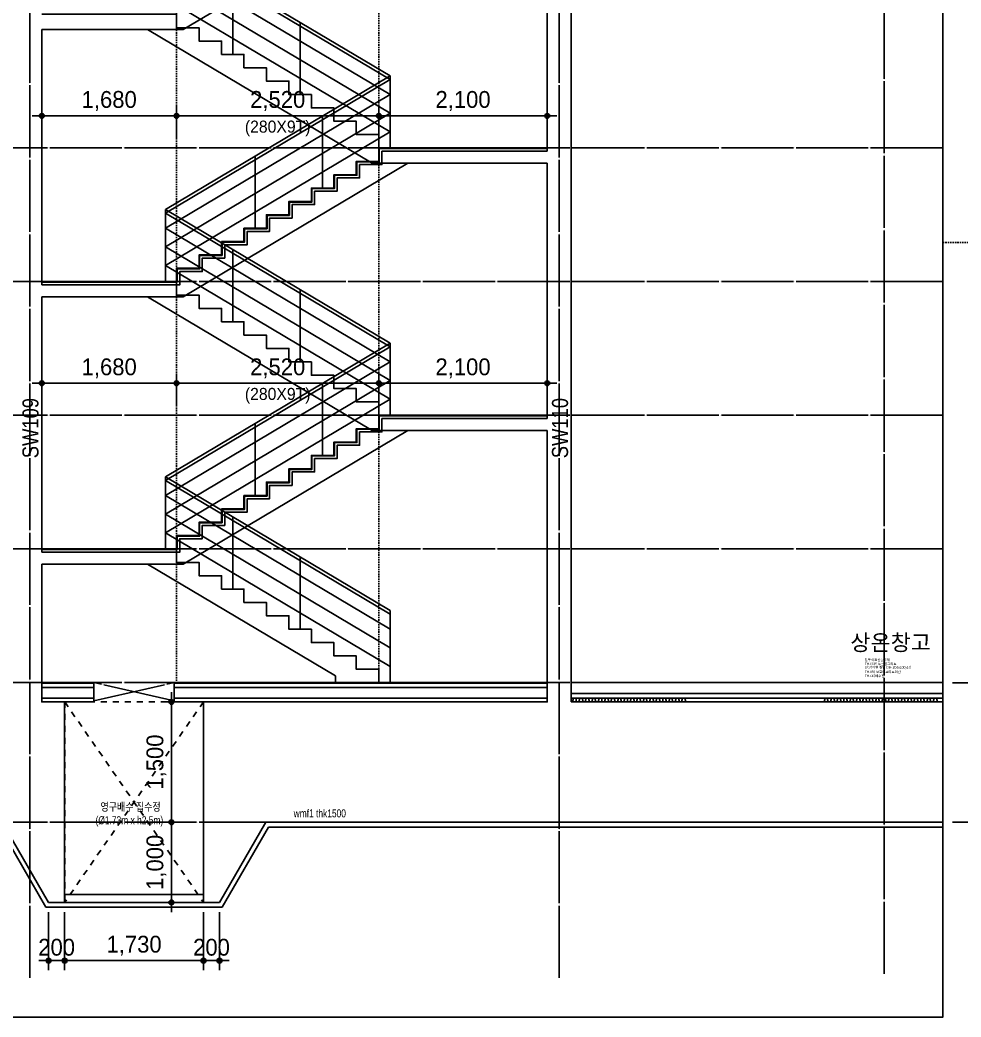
# Model space of a CAD drawing. Header units: millimetres. Extents: x 11948722 to 13111668, y -10771712 to -10232988.
# Drawn here: x 12423144 to 12434873, y -10505873 to -10493440 of the extents above; entities that cross this region are included whole.
import ezdxf
from ezdxf.enums import TextEntityAlignment as Align

# ---------------------------------------------------------------- set-up
doc = ezdxf.new("R2010")
doc.units = ezdxf.units.MM
doc.header["$LTSCALE"] = 150
doc.header["$MEASUREMENT"] = 0
for name, pattern in [('CEN', [6.2, 6, -0.1, 0, -0.1]), ('HIDDEN', [2, 1, -1]), ('Xref-계단단면도$0$H', [1, 0.6, -0.4])]:
    doc.linetypes.add(name, pattern=pattern)
doc.layers.get('0').update_dxf_attribs({"linetype": 'CONTINUOUS'})
doc.layers.get('Defpoints').update_dxf_attribs({"color": 117, "linetype": 'CONTINUOUS'})
for name, color, linetype in [('253', 253, 'CONTINUOUS'), ('A-HAT-251', 251, 'CONTINUOUS'), ('A-중심선', 10, 'CEN'), ('CON-C', 2, 'CONTINUOUS'), ('ELE-06', 6, 'CONTINUOUS'), ('ELE-8', 8, 'CONTINUOUS'), ('ele11', 251, 'CONTINUOUS'), ('Xref-계단단면도$0$3 dim0', 7, 'CONTINUOUS'), ('Xref-계단단면도$0$A-CEIL', 6, 'CONTINUOUS'), ('Xref-계단단면도$0$A-DIM', 7, 'CONTINUOUS'), ('바닥마감', 3, 'CONTINUOUS')]:
    doc.layers.add(name, color=color, linetype=linetype)
doc.styles.add('A.NARROW', font='ARIALN.TTF')
doc.styles.add('Xref-계단단면도$0$나눔고딕 Se', font='')
doc.styles.add('돋움', font='')
doc.styles.add('맑은고딕', font='malgun.ttf')
doc.styles.add('주석', font='')
doc.styles.get('Xref-계단단면도$0$나눔고딕 Se').set_extended_font_data('Dotum')
doc.styles.get('돋움').set_extended_font_data('Dotum')
doc.styles.get('주석').set_extended_font_data('Dotum')
doc.dimstyles.new('Xref-계단단면도$0$A1-100', dxfattribs={"dimtxt": 3, "dimasz": 1, "dimexe": 2, "dimexo": 2, "dimgap": 1, "dimtad": 1, "dimdec": 0, "dimzin": 12, "dimdsep": 46, "dimlunit": 6, "dimtxsty": 'Xref-계단단면도$0$나눔고딕 Se', "dimblk1": 'Xref-계단단면도$0$DIMDOT', "dimblk2": 'Xref-계단단면도$0$DIMDOT', "dimsah": 1, "dimcen": -1, "dimdle": 2, "dimclrd": 256, "dimclre": 256, "dimclrt": 3, "dimadec": 0, "dimazin": 0, "dimtfac": 1, "dimtdec": 0, "dimtix": 1, "dimtmove": 2, "dimatfit": 3, "dimldrblk": 'Xref-계단단면도$0$DIMDOT', "dimfxl": 1, "dimtvp": 1, "dimtolj": 1, "dimtzin": 12, "dimlwd": -1, "dimlwe": -1, "dimarcsym": 0})

# ---------------------------------------------------------------- blocks, each defined once
blk = doc.blocks.new('Xref-계단단면도$0$DIMDOT')
at = {"color": 0}
blk.add_line((-2, 0), (2, 0), dxfattribs=at)
for radius in [0.5, 0.25]:
    blk.add_circle((0, 0), radius, dxfattribs=at)
blk = doc.blocks.new('*D625')
at = {"layer": 'Defpoints', "color": 0, "ltscale": 1200}
for p in [(12434646, -10491704), (12438246, -10491704), (12434646, -10501704)]:
    blk.add_point(p, dxfattribs=at)
at = {"layer": 'Xref-계단단면도$0$3 dim0'}
for p, q in [((12434766, -10491704), (12438366, -10491704)), ((12438246, -10501644), (12438246, -10491764)), ((12434766, -10501704), (12438366, -10501704))]:
    blk.add_line(p, q, dxfattribs=at)
at = {"layer": 'Xref-계단단면도$0$3 dim0', "ltscale": 1200, "xscale": 60, "yscale": 60, "zscale": 60}
for p, rotation in [((12438246, -10491704), 90), ((12438246, -10501704), 270)]:
    blk.add_blockref('Xref-계단단면도$0$DIMDOT', p, dxfattribs=dict(at, rotation=rotation))
at = {"layer": 'Xref-계단단면도$0$3 dim0', "color": 3, "ltscale": 1200, "insert": (12438061, -10496704), "char_height": 210, "attachment_point": 5, "rotation": 90, "style": 'Xref-계단단면도$0$나눔고딕 Se'}
blk.add_mtext('\\A1;10,000', dxfattribs=at)
blk = doc.blocks.new('*D897')
at = {"layer": 'Defpoints', "color": 0, "ltscale": 1200}
for p in [(12425096, -10494637), (12423416, -10495037), (12425096, -10495037)]:
    blk.add_point(p, dxfattribs=at)
at = {"layer": 'Xref-계단단면도$0$3 dim0'}
for p, q in [((12423416, -10494917), (12423416, -10494517)), ((12425096, -10494917), (12425096, -10494517)), ((12423476, -10494637), (12425036, -10494637))]:
    blk.add_line(p, q, dxfattribs=at)
at = {"layer": 'Xref-계단단면도$0$3 dim0', "ltscale": 1200, "xscale": 60, "yscale": 60, "zscale": 60, "rotation": 180}
blk.add_blockref('Xref-계단단면도$0$DIMDOT', (12423416, -10494637), dxfattribs=at)
at = {"layer": 'Xref-계단단면도$0$3 dim0', "ltscale": 1200, "xscale": 60, "yscale": 60, "zscale": 60}
blk.add_blockref('Xref-계단단면도$0$DIMDOT', (12425096, -10494637), dxfattribs=at)
at = {"layer": 'Xref-계단단면도$0$3 dim0', "color": 3, "ltscale": 1200, "insert": (12424256, -10494451), "char_height": 210, "attachment_point": 5, "style": 'Xref-계단단면도$0$나눔고딕 Se'}
blk.add_mtext('\\A1;1,680', dxfattribs=at)
blk = doc.blocks.new('*D898')
at = {"layer": 'Defpoints', "color": 0, "ltscale": 1200}
for p in [(12427616, -10494637), (12425096, -10495037), (12427616, -10495037)]:
    blk.add_point(p, dxfattribs=at)
at = {"layer": 'Xref-계단단면도$0$3 dim0'}
for p, q in [((12425096, -10494917), (12425096, -10494517)), ((12427616, -10494917), (12427616, -10494517)), ((12425156, -10494637), (12427556, -10494637))]:
    blk.add_line(p, q, dxfattribs=at)
at = {"layer": 'Xref-계단단면도$0$3 dim0', "ltscale": 1200, "xscale": 60, "yscale": 60, "zscale": 60, "rotation": 180}
blk.add_blockref('Xref-계단단면도$0$DIMDOT', (12425096, -10494637), dxfattribs=at)
at = {"layer": 'Xref-계단단면도$0$3 dim0', "ltscale": 1200, "xscale": 60, "yscale": 60, "zscale": 60}
blk.add_blockref('Xref-계단단면도$0$DIMDOT', (12427616, -10494637), dxfattribs=at)
at = {"layer": 'Xref-계단단면도$0$3 dim0', "color": 3, "ltscale": 1200, "char_height": 210, "attachment_point": 5, "style": 'Xref-계단단면도$0$나눔고딕 Se'}
for s, insert in [('\\A1;2,520', (12426356, -10494451)), ('\\H0.714286x;(280X9T)', (12426356, -10494793))]:
    blk.add_mtext(s, dxfattribs=dict(at, insert=insert))
blk = doc.blocks.new('*D899')
at = {"layer": 'Defpoints', "color": 0, "ltscale": 1200}
for p in [(12429716, -10494637), (12427616, -10495037), (12429716, -10495037)]:
    blk.add_point(p, dxfattribs=at)
at = {"layer": 'Xref-계단단면도$0$3 dim0'}
for p, q in [((12427616, -10494917), (12427616, -10494517)), ((12429716, -10494917), (12429716, -10494517)), ((12427676, -10494637), (12429656, -10494637))]:
    blk.add_line(p, q, dxfattribs=at)
at = {"layer": 'Xref-계단단면도$0$3 dim0', "ltscale": 1200, "xscale": 60, "yscale": 60, "zscale": 60, "rotation": 180}
blk.add_blockref('Xref-계단단면도$0$DIMDOT', (12427616, -10494637), dxfattribs=at)
at = {"layer": 'Xref-계단단면도$0$3 dim0', "ltscale": 1200, "xscale": 60, "yscale": 60, "zscale": 60}
blk.add_blockref('Xref-계단단면도$0$DIMDOT', (12429716, -10494637), dxfattribs=at)
at = {"layer": 'Xref-계단단면도$0$3 dim0', "color": 3, "ltscale": 1200, "insert": (12428666, -10494451), "char_height": 210, "attachment_point": 5, "style": 'Xref-계단단면도$0$나눔고딕 Se'}
blk.add_mtext('\\A1;2,100', dxfattribs=at)
blk = doc.blocks.new('*D900')
at = {"layer": 'Defpoints', "color": 0, "ltscale": 1200}
for p in [(12425096, -10497970), (12423416, -10498370), (12425096, -10498370)]:
    blk.add_point(p, dxfattribs=at)
at = {"layer": 'Xref-계단단면도$0$3 dim0'}
for p, q in [((12423416, -10498250), (12423416, -10497850)), ((12425096, -10498250), (12425096, -10497850)), ((12423476, -10497970), (12425036, -10497970))]:
    blk.add_line(p, q, dxfattribs=at)
at = {"layer": 'Xref-계단단면도$0$3 dim0', "ltscale": 1200, "xscale": 60, "yscale": 60, "zscale": 60, "rotation": 180}
blk.add_blockref('Xref-계단단면도$0$DIMDOT', (12423416, -10497970), dxfattribs=at)
at = {"layer": 'Xref-계단단면도$0$3 dim0', "ltscale": 1200, "xscale": 60, "yscale": 60, "zscale": 60}
blk.add_blockref('Xref-계단단면도$0$DIMDOT', (12425096, -10497970), dxfattribs=at)
at = {"layer": 'Xref-계단단면도$0$3 dim0', "color": 3, "ltscale": 1200, "insert": (12424256, -10497785), "char_height": 210, "attachment_point": 5, "style": 'Xref-계단단면도$0$나눔고딕 Se'}
blk.add_mtext('\\A1;1,680', dxfattribs=at)
blk = doc.blocks.new('*D901')
at = {"layer": 'Defpoints', "color": 0, "ltscale": 1200}
for p in [(12427616, -10497970), (12425096, -10498370), (12427616, -10498370)]:
    blk.add_point(p, dxfattribs=at)
at = {"layer": 'Xref-계단단면도$0$3 dim0'}
for p, q in [((12425096, -10498250), (12425096, -10497850)), ((12427616, -10498250), (12427616, -10497850)), ((12425156, -10497970), (12427556, -10497970))]:
    blk.add_line(p, q, dxfattribs=at)
at = {"layer": 'Xref-계단단면도$0$3 dim0', "ltscale": 1200, "xscale": 60, "yscale": 60, "zscale": 60, "rotation": 180}
blk.add_blockref('Xref-계단단면도$0$DIMDOT', (12425096, -10497970), dxfattribs=at)
at = {"layer": 'Xref-계단단면도$0$3 dim0', "ltscale": 1200, "xscale": 60, "yscale": 60, "zscale": 60}
blk.add_blockref('Xref-계단단면도$0$DIMDOT', (12427616, -10497970), dxfattribs=at)
at = {"layer": 'Xref-계단단면도$0$3 dim0', "color": 3, "ltscale": 1200, "char_height": 210, "attachment_point": 5, "style": 'Xref-계단단면도$0$나눔고딕 Se'}
for s, insert in [('\\A1;2,520', (12426356, -10497785)), ('\\H0.714286x;(280X9T)', (12426356, -10498126))]:
    blk.add_mtext(s, dxfattribs=dict(at, insert=insert))
blk = doc.blocks.new('*D902')
at = {"layer": 'Defpoints', "color": 0, "ltscale": 1200}
for p in [(12429716, -10497970), (12427616, -10498370), (12429716, -10498370)]:
    blk.add_point(p, dxfattribs=at)
at = {"layer": 'Xref-계단단면도$0$3 dim0'}
for p, q in [((12427616, -10498250), (12427616, -10497850)), ((12429716, -10498250), (12429716, -10497850)), ((12427676, -10497970), (12429656, -10497970))]:
    blk.add_line(p, q, dxfattribs=at)
at = {"layer": 'Xref-계단단면도$0$3 dim0', "ltscale": 1200, "xscale": 60, "yscale": 60, "zscale": 60, "rotation": 180}
blk.add_blockref('Xref-계단단면도$0$DIMDOT', (12427616, -10497970), dxfattribs=at)
at = {"layer": 'Xref-계단단면도$0$3 dim0', "ltscale": 1200, "xscale": 60, "yscale": 60, "zscale": 60}
blk.add_blockref('Xref-계단단면도$0$DIMDOT', (12429716, -10497970), dxfattribs=at)
at = {"layer": 'Xref-계단단면도$0$3 dim0', "color": 3, "ltscale": 1200, "insert": (12428666, -10497785), "char_height": 210, "attachment_point": 5, "style": 'Xref-계단단면도$0$나눔고딕 Se'}
blk.add_mtext('\\A1;2,100', dxfattribs=at)
blk = doc.blocks.new('1.5')
at = {"layer": 'A-HAT-251', "linetype": 'HIDDEN', "ltscale": 0.5}
for p, q in [((12412532, -10439268), (12412532, -10441768)), ((12412532, -10439268), (12414262, -10441768)), ((12414262, -10439268), (12412532, -10441768)), ((12412532, -10439268), (12414262, -10439268)), ((12414262, -10439268), (12414262, -10441768)), ((12412532, -10441768), (12414262, -10441768))]:
    blk.add_line(p, q, dxfattribs=at)
at = {"layer": 'Defpoints', "style": '주석', "width": 0.8}
for s, p in [('영구배수 집수정', (12412978, -10440577)), ('(Ø1.73m x h2.5m)', (12412917, -10440744))]:
    blk.add_text(s, height=100, dxfattribs=at).set_placement(p, align=Align.MIDDLE_LEFT)
blk = doc.blocks.new('*D1285')
at = {"layer": 'Defpoints', "color": 0, "ltscale": 1200}
for p in [(12425431, -10501944), (12425031, -10503444), (12425431, -10503444)]:
    blk.add_point(p, dxfattribs=at)
at = {"layer": 'Xref-계단단면도$0$3 dim0'}
for p, q in [((12425311, -10501944), (12424911, -10501944)), ((12425031, -10502004), (12425031, -10503384)), ((12425311, -10503444), (12424911, -10503444))]:
    blk.add_line(p, q, dxfattribs=at)
at = {"layer": 'Xref-계단단면도$0$3 dim0', "ltscale": 1200, "xscale": 60, "yscale": 60, "zscale": 60}
for p, rotation in [((12425031, -10501944), 90), ((12425031, -10503444), 270)]:
    blk.add_blockref('Xref-계단단면도$0$DIMDOT', p, dxfattribs=dict(at, rotation=rotation))
at = {"layer": 'Xref-계단단면도$0$3 dim0', "color": 3, "ltscale": 1200, "insert": (12424845, -10502694), "char_height": 210, "attachment_point": 5, "rotation": 90, "style": 'Xref-계단단면도$0$나눔고딕 Se'}
blk.add_mtext('\\A1;1,500', dxfattribs=at)
blk = doc.blocks.new('*D1286')
at = {"layer": 'Defpoints', "color": 0, "ltscale": 1200}
for p in [(12423701, -10504444), (12425431, -10504444), (12423701, -10505170)]:
    blk.add_point(p, dxfattribs=at)
at = {"layer": 'Xref-계단단면도$0$3 dim0'}
for p, q in [((12423701, -10504564), (12423701, -10505290)), ((12425431, -10504564), (12425431, -10505290)), ((12425371, -10505170), (12423761, -10505170))]:
    blk.add_line(p, q, dxfattribs=at)
at = {"layer": 'Xref-계단단면도$0$3 dim0', "ltscale": 1200, "xscale": 60, "yscale": 60, "zscale": 60, "rotation": 180}
blk.add_blockref('Xref-계단단면도$0$DIMDOT', (12423701, -10505170), dxfattribs=at)
at = {"layer": 'Xref-계단단면도$0$3 dim0', "ltscale": 1200, "xscale": 60, "yscale": 60, "zscale": 60}
blk.add_blockref('Xref-계단단면도$0$DIMDOT', (12425431, -10505170), dxfattribs=at)
at = {"layer": 'Xref-계단단면도$0$3 dim0', "color": 3, "ltscale": 1200, "insert": (12424566, -10504984), "char_height": 210, "attachment_point": 5, "style": 'Xref-계단단면도$0$나눔고딕 Se'}
blk.add_mtext('\\A1;1,730', dxfattribs=at)
blk = doc.blocks.new('*D1287')
at = {"layer": 'Defpoints', "color": 0, "ltscale": 1200}
for p in [(12423501, -10504444), (12423701, -10504444), (12423701, -10505170)]:
    blk.add_point(p, dxfattribs=at)
at = {"layer": 'Xref-계단단면도$0$3 dim0'}
for p, q in [((12423501, -10504564), (12423501, -10505290)), ((12423701, -10504564), (12423701, -10505290)), ((12423441, -10505170), (12423381, -10505170)), ((12423501, -10505170), (12423701, -10505170)), ((12423761, -10505170), (12423821, -10505170))]:
    blk.add_line(p, q, dxfattribs=at)
at = {"layer": 'Xref-계단단면도$0$3 dim0', "ltscale": 1200, "xscale": 60, "yscale": 60, "zscale": 60}
blk.add_blockref('Xref-계단단면도$0$DIMDOT', (12423501, -10505170), dxfattribs=at)
at = {"layer": 'Xref-계단단면도$0$3 dim0', "ltscale": 1200, "xscale": 60, "yscale": 60, "zscale": 60, "rotation": 180}
blk.add_blockref('Xref-계단단면도$0$DIMDOT', (12423701, -10505170), dxfattribs=at)
at = {"layer": 'Xref-계단단면도$0$3 dim0', "color": 3, "ltscale": 1200, "insert": (12423601, -10505004), "char_height": 210, "attachment_point": 5, "style": 'Xref-계단단면도$0$나눔고딕 Se'}
blk.add_mtext('\\A1;200', dxfattribs=at)
blk = doc.blocks.new('*D1288')
at = {"layer": 'Defpoints', "color": 0, "ltscale": 1200}
for p in [(12425031, -10503444), (12425431, -10503444), (12425431, -10504444)]:
    blk.add_point(p, dxfattribs=at)
at = {"layer": 'Xref-계단단면도$0$3 dim0'}
for p, q in [((12425311, -10503444), (12424911, -10503444)), ((12425031, -10504384), (12425031, -10503504)), ((12425311, -10504444), (12424911, -10504444))]:
    blk.add_line(p, q, dxfattribs=at)
at = {"layer": 'Xref-계단단면도$0$3 dim0', "ltscale": 1200, "xscale": 60, "yscale": 60, "zscale": 60}
for p, rotation in [((12425031, -10503444), 90), ((12425031, -10504444), 270)]:
    blk.add_blockref('Xref-계단단면도$0$DIMDOT', p, dxfattribs=dict(at, rotation=rotation))
at = {"layer": 'Xref-계단단면도$0$3 dim0', "color": 3, "ltscale": 1200, "insert": (12424845, -10503944), "char_height": 210, "attachment_point": 5, "rotation": 90, "style": 'Xref-계단단면도$0$나눔고딕 Se'}
blk.add_mtext('\\A1;1,000', dxfattribs=at)
blk = doc.blocks.new('*D1289')
at = {"layer": 'Defpoints', "color": 0, "ltscale": 1200}
for p in [(12425431, -10504444), (12425631, -10504444), (12425431, -10505170)]:
    blk.add_point(p, dxfattribs=at)
at = {"layer": 'Xref-계단단면도$0$3 dim0'}
for p, q in [((12425431, -10504564), (12425431, -10505290)), ((12425631, -10504564), (12425631, -10505290)), ((12425371, -10505170), (12425311, -10505170)), ((12425631, -10505170), (12425431, -10505170)), ((12425691, -10505170), (12425751, -10505170))]:
    blk.add_line(p, q, dxfattribs=at)
at = {"layer": 'Xref-계단단면도$0$3 dim0', "ltscale": 1200, "xscale": 60, "yscale": 60, "zscale": 60}
blk.add_blockref('Xref-계단단면도$0$DIMDOT', (12425431, -10505170), dxfattribs=at)
at = {"layer": 'Xref-계단단면도$0$3 dim0', "ltscale": 1200, "xscale": 60, "yscale": 60, "zscale": 60, "rotation": 180}
blk.add_blockref('Xref-계단단면도$0$DIMDOT', (12425631, -10505170), dxfattribs=at)
at = {"layer": 'Xref-계단단면도$0$3 dim0', "color": 3, "ltscale": 1200, "insert": (12425531, -10505004), "char_height": 210, "attachment_point": 5, "style": 'Xref-계단단면도$0$나눔고딕 Se'}
blk.add_mtext('\\A1;200', dxfattribs=at)
blk = doc.blocks.new('*D1296')
at = {"layer": 'Defpoints', "color": 0, "ltscale": 1200}
for p in [(12434646, -10501704), (12434646, -10503444), (12438246, -10503444)]:
    blk.add_point(p, dxfattribs=at)
at = {"layer": 'Xref-계단단면도$0$3 dim0'}
for p, q in [((12434766, -10501704), (12438366, -10501704)), ((12438246, -10501764), (12438246, -10503384)), ((12434766, -10503444), (12438366, -10503444))]:
    blk.add_line(p, q, dxfattribs=at)
at = {"layer": 'Xref-계단단면도$0$3 dim0', "ltscale": 1200, "xscale": 60, "yscale": 60, "zscale": 60}
for p, rotation in [((12438246, -10501704), 90), ((12438246, -10503444), 270)]:
    blk.add_blockref('Xref-계단단면도$0$DIMDOT', p, dxfattribs=dict(at, rotation=rotation))
at = {"layer": 'Xref-계단단면도$0$3 dim0', "color": 3, "ltscale": 1200, "insert": (12438061, -10502574), "char_height": 210, "attachment_point": 5, "rotation": 90, "style": 'Xref-계단단면도$0$나눔고딕 Se'}
blk.add_mtext('\\A1;1,740', dxfattribs=at)

msp = doc.modelspace()

# ---------------------------------------------------------------- linework, layer by layer
at = {"layer": '253', "linetype": 'Continuous'}
for p, q in [((12424065.8, -10501943.5), (12424065.8, -10501710.5)), ((12425065.8, -10501928.5), (12425065.8, -10501710.5)), ((12425065.8, -10501943.5), (12425065.8, -10501710.5)), ((12424065.8, -10501943.5), (12423700.8, -10501943.5)), ((12425430.8, -10501943.5), (12425065.8, -10501943.5))]:
    msp.add_line(p, q, dxfattribs=at)
at = {"layer": 'A-HAT-251'}
for points in [[(12430110, -10501943.5), (12430082, -10501943.5), (12430070, -10501898.5), (12430042, -10501898.5), (12430030, -10501943.5)], [(12430190, -10501943.5), (12430162, -10501943.5), (12430150, -10501898.5), (12430122, -10501898.5), (12430110, -10501943.5)], [(12430270, -10501943.5), (12430242, -10501943.5), (12430230, -10501898.5), (12430202, -10501898.5), (12430190, -10501943.5)], [(12430350, -10501943.5), (12430322, -10501943.5), (12430310, -10501898.5), (12430282, -10501898.5), (12430270, -10501943.5)], [(12430430, -10501943.5), (12430402, -10501943.5), (12430390, -10501898.5), (12430362, -10501898.5), (12430350, -10501943.5)], [(12430510, -10501943.5), (12430482, -10501943.5), (12430470, -10501898.5), (12430442, -10501898.5), (12430430, -10501943.5)], [(12430590, -10501943.5), (12430562, -10501943.5), (12430550, -10501898.5), (12430522, -10501898.5), (12430510, -10501943.5)], [(12430670, -10501943.5), (12430642, -10501943.5), (12430630, -10501898.5), (12430602, -10501898.5), (12430590, -10501943.5)], [(12430750, -10501943.5), (12430722, -10501943.5), (12430710, -10501898.5), (12430682, -10501898.5), (12430670, -10501943.5)], [(12430830, -10501943.5), (12430802, -10501943.5), (12430790, -10501898.5), (12430762, -10501898.5), (12430750, -10501943.5)], [(12430910, -10501943.5), (12430882, -10501943.5), (12430870, -10501898.5), (12430842, -10501898.5), (12430830, -10501943.5)], [(12430990, -10501943.5), (12430962, -10501943.5), (12430950, -10501898.5), (12430922, -10501898.5), (12430910, -10501943.5)], [(12431070, -10501943.5), (12431042, -10501943.5), (12431030, -10501898.5), (12431002, -10501898.5), (12430990, -10501943.5)], [(12431150, -10501943.5), (12431122, -10501943.5), (12431110, -10501898.5), (12431082, -10501898.5), (12431070, -10501943.5)], [(12431230, -10501943.5), (12431202, -10501943.5), (12431190, -10501898.5), (12431162, -10501898.5), (12431150, -10501943.5)], [(12431310, -10501943.5), (12431282, -10501943.5), (12431270, -10501898.5), (12431242, -10501898.5), (12431230, -10501943.5)], [(12431390, -10501943.5), (12431362, -10501943.5), (12431350, -10501898.5), (12431322, -10501898.5), (12431310, -10501943.5)], [(12431470, -10501943.5), (12431442, -10501943.5), (12431430, -10501898.5), (12431402, -10501898.5), (12431390, -10501943.5)], [(12433246, -10501943.5), (12433218, -10501943.5), (12433206, -10501898.5), (12433178, -10501898.5), (12433166, -10501943.5)], [(12433326, -10501943.5), (12433298, -10501943.5), (12433286, -10501898.5), (12433258, -10501898.5), (12433246, -10501943.5)], [(12433406, -10501943.5), (12433378, -10501943.5), (12433366, -10501898.5), (12433338, -10501898.5), (12433326, -10501943.5)], [(12433486, -10501943.5), (12433458, -10501943.5), (12433446, -10501898.5), (12433418, -10501898.5), (12433406, -10501943.5)], [(12433566, -10501943.5), (12433538, -10501943.5), (12433526, -10501898.5), (12433498, -10501898.5), (12433486, -10501943.5)], [(12433646, -10501943.5), (12433618, -10501943.5), (12433606, -10501898.5), (12433578, -10501898.5), (12433566, -10501943.5)], [(12433726, -10501943.5), (12433698, -10501943.5), (12433686, -10501898.5), (12433658, -10501898.5), (12433646, -10501943.5)], [(12433806, -10501943.5), (12433778, -10501943.5), (12433766, -10501898.5), (12433738, -10501898.5), (12433726, -10501943.5)], [(12433886, -10501943.5), (12433858, -10501943.5), (12433846, -10501898.5), (12433818, -10501898.5), (12433806, -10501943.5)], [(12433966, -10501943.5), (12433938, -10501943.5), (12433926, -10501898.5), (12433898, -10501898.5), (12433886, -10501943.5)], [(12434046, -10501943.5), (12434018, -10501943.5), (12434006, -10501898.5), (12433978, -10501898.5), (12433966, -10501943.5)], [(12434126, -10501943.5), (12434098, -10501943.5), (12434086, -10501898.5), (12434058, -10501898.5), (12434046, -10501943.5)], [(12434206, -10501943.5), (12434178, -10501943.5), (12434166, -10501898.5), (12434138, -10501898.5), (12434126, -10501943.5)], [(12434286, -10501943.5), (12434258, -10501943.5), (12434246, -10501898.5), (12434218, -10501898.5), (12434206, -10501943.5)], [(12434366, -10501943.5), (12434338, -10501943.5), (12434326, -10501898.5), (12434298, -10501898.5), (12434286, -10501943.5)], [(12434446, -10501943.5), (12434418, -10501943.5), (12434406, -10501898.5), (12434378, -10501898.5), (12434366, -10501943.5)], [(12434526, -10501943.5), (12434498, -10501943.5), (12434486, -10501898.5), (12434458, -10501898.5), (12434446, -10501943.5)], [(12434606, -10501943.5), (12434578, -10501943.5), (12434566, -10501898.5), (12434538, -10501898.5), (12434526, -10501943.5)]]:
    msp.add_lwpolyline(points, dxfattribs=at)
at = {"layer": 'A-중심선'}
for p, q in [((12423265.8, -10505384.5), (12423265.8, -10458703.5)), ((12429865.8, -10505384.5), (12429865.8, -10458703.5)), ((12433915.8, -10505334.5), (12433915.8, -10458703.5)), ((12434646.5, -10495036.9), (12417020.5, -10495036.9)), ((12434646.5, -10496703.5), (12417020.5, -10496703.5)), ((12434646.5, -10498370.2), (12417020.5, -10498370.2)), ((12434646.5, -10500036.9), (12417020.5, -10500036.9)), ((12434646.5, -10501703.5), (12417020.5, -10501703.5)), ((12424065.8, -10501928.5), (12425065.8, -10501703.5)), ((12425065.8, -10501928.5), (12424065.8, -10501703.5)), ((12434646.5, -10503443.5), (12417020.5, -10503443.5))]:
    msp.add_line(p, q, dxfattribs=at)
at = {"layer": 'CON-C', "ltscale": 1200}
for p, q in [((12430015.8, -10461953.5), (12430015.8, -10501943.5)), ((12425177, -10493560.2), (12427977.1, -10491893.5)), ((12429715.8, -10491893.5), (12429715.8, -10495076.9)), ((12423415.8, -10493560.1), (12425177, -10493560.2)), ((12423415.8, -10496743.5), (12423415.8, -10493560.2)), ((12425177, -10496893.5), (12427977.1, -10495226.8)), ((12427977.1, -10495226.8), (12429715.8, -10495226.8)), ((12429715.8, -10498410.2), (12429715.8, -10495226.9)), ((12423415.8, -10496893.5), (12423415.8, -10500076.9)), ((12423415.8, -10496893.5), (12425177, -10496893.5)), ((12425177, -10500226.9), (12427977, -10498560.2)), ((12427977, -10498560.2), (12429715.8, -10498560.2)), ((12423415.8, -10500226.9), (12425177, -10500226.9)), ((12423700.8, -10501943.5), (12423700.8, -10504443.5)), ((12425430.8, -10501943.5), (12425430.8, -10504443.5)), ((12430015.8, -10501943.5), (12434646.5, -10501943.5)), ((12422923.4, -10503443.5), (12423500.8, -10504443.5)), ((12426208.1, -10503443.5), (12425630.8, -10504443.5)), ((12426208.1, -10503443.5), (12434646.5, -10503443.5)), ((12423500.8, -10504443.5), (12423700.8, -10504443.5)), ((12425430.8, -10504443.5), (12425630.8, -10504443.5))]:
    msp.add_line(p, q, dxfattribs=at)
at = {"layer": 'CON-C', "ltscale": 1200, "flags": 128}
for points in [[(12423415.8, -10496743.5), (12425135.8, -10496743.5), (12425135.8, -10496576.9), (12425415.8, -10496576.9), (12425415.8, -10496410.2), (12425695.8, -10496410.2), (12425695.8, -10496243.5), (12425975.8, -10496243.5), (12425975.8, -10496076.9), (12426255.8, -10496076.9), (12426255.8, -10495910.2), (12426535.8, -10495910.2), (12426535.8, -10495743.5), (12426815.8, -10495743.5), (12426815.8, -10495576.9), (12427095.8, -10495576.9), (12427095.8, -10495410.2), (12427375.8, -10495410.2), (12427375.8, -10495243.5), (12427655.8, -10495243.5), (12427655.8, -10495076.9), (12429715.8, -10495076.8)], [(12423415.8, -10500076.9), (12425135.8, -10500076.9), (12425135.8, -10499910.2), (12425415.8, -10499910.2), (12425415.8, -10499743.5), (12425695.8, -10499743.5), (12425695.8, -10499576.9), (12425975.8, -10499576.9), (12425975.8, -10499410.2), (12426255.8, -10499410.2), (12426255.8, -10499243.5), (12426535.8, -10499243.5), (12426535.8, -10499076.9), (12426815.8, -10499076.9), (12426815.8, -10498910.2), (12427095.8, -10498910.2), (12427095.8, -10498743.5), (12427375.8, -10498743.5), (12427375.8, -10498576.9), (12427655.8, -10498576.9), (12427655.8, -10498410.2), (12429715.8, -10498410.2)]]:
    msp.add_lwpolyline(points, dxfattribs=at)
at = {"layer": 'CON-C', "ltscale": 1200}
for points in [[(12429715.8, -10498560.2), (12429715.8, -10501943.5), (12425430.8, -10501943.5)], [(12423700.8, -10501943.5), (12423415.8, -10501943.5), (12423415.8, -10500226.9)]]:
    msp.add_lwpolyline(points, dxfattribs=at)
at = {"layer": 'Defpoints', "ltscale": 1200}
msp.add_lwpolyline([(12417020.5, -10458703.5), (12434646.5, -10458703.5), (12434646.5, -10505873.3), (12417020.5, -10505873.3)], close=True, dxfattribs=at)
at = {"layer": 'ELE-06'}
for p, q in [((12422888.8, -10503503.5), (12423466.1, -10504503.5)), ((12426242.8, -10503503.5), (12425665.4, -10504503.5)), ((12434646.5, -10503503.5), (12426242.8, -10503503.5)), ((12423466.1, -10504503.5), (12425665.4, -10504503.5))]:
    msp.add_line(p, q, dxfattribs=at)
at = {"layer": 'ELE-8', "ltscale": 300}
for p, q in [((12427755.8, -10494136.8), (12424955.8, -10492470.2)), ((12427755.8, -10494183.4), (12424955.8, -10492516.7)), ((12427755.8, -10494369.6), (12424955.8, -10492702.9)), ((12427755.8, -10494602.3), (12424955.8, -10492935.7)), ((12425795.8, -10493870.2), (12425795.8, -10492970.2)), ((12427755.8, -10494835.1), (12424955.8, -10493168.4)), ((12426635.8, -10494370.2), (12426635.8, -10493470.2)), ((12423415.8, -10493560.1), (12424734.5, -10493560.1)), ((12424734.5, -10493560.1), (12427534.5, -10495226.8)), ((12427755.8, -10495036.8), (12427755.8, -10494136.8)), ((12427534.5, -10495226.8), (12429715.8, -10495226.8)), ((12427755.8, -10497470.2), (12424955.8, -10495803.5)), ((12424955.8, -10496703.5), (12424955.8, -10495803.5)), ((12427755.8, -10497516.7), (12424955.8, -10495850.1)), ((12427755.8, -10497702.9), (12424955.8, -10496036.3)), ((12427755.8, -10497935.7), (12424955.8, -10496269)), ((12425795.8, -10497203.5), (12425795.8, -10496303.5)), ((12427755.8, -10498168.4), (12424955.8, -10496501.8)), ((12426635.8, -10497703.5), (12426635.8, -10496803.5)), ((12423415.8, -10496893.5), (12424734.5, -10496893.5)), ((12424734.5, -10496893.5), (12427534.5, -10498560.2)), ((12427755.8, -10498370.2), (12427755.8, -10497470.2)), ((12427534.5, -10498560.2), (12429715.8, -10498560.2)), ((12427755.8, -10500803.5), (12424955.8, -10499136.9)), ((12424955.8, -10500036.9), (12424955.8, -10499136.9)), ((12427755.8, -10500850.1), (12424955.8, -10499183.4)), ((12427755.8, -10501036.3), (12424955.8, -10499369.6)), ((12427755.8, -10501269), (12424955.8, -10499602.4)), ((12425795.8, -10500536.9), (12425795.8, -10499636.9)), ((12427755.8, -10501501.8), (12424955.8, -10499835.1)), ((12423415.8, -10500226.9), (12424734.5, -10500226.9)), ((12424734.5, -10500226.9), (12427075.8, -10501620.5)), ((12426635.8, -10501036.9), (12426635.8, -10500136.9)), ((12427755.8, -10501703.5), (12427755.8, -10500803.5)), ((12427075.8, -10501620.5), (12427075.8, -10501703.5)), ((12423700.8, -10504343.5), (12425430.8, -10504343.5)), ((12423700.8, -10504443.5), (12425430.8, -10504443.5))]:
    msp.add_line(p, q, dxfattribs=at)
at = {"layer": 'ELE-8', "ltscale": 300, "flags": 128}
for points in [[(12429715.8, -10495036.8), (12427615.8, -10495036.8), (12427615.8, -10494870.1), (12427335.8, -10494870.1), (12427335.8, -10494703.5), (12427055.8, -10494703.5), (12427055.8, -10494536.8), (12426775.8, -10494536.8), (12426775.8, -10494370.1), (12426495.8, -10494370.1), (12426495.8, -10494203.5), (12426215.8, -10494203.5), (12426215.8, -10494036.8), (12425935.8, -10494036.8), (12425935.8, -10493870.1), (12425655.8, -10493870.1), (12425655.8, -10493703.5), (12425375.8, -10493703.5), (12425375.8, -10493536.8), (12425095.8, -10493536.8), (12425095.8, -10493370.1), (12423415.8, -10493370.1)], [(12429715.8, -10498370.2), (12427615.8, -10498370.2), (12427615.8, -10498203.5), (12427335.8, -10498203.5), (12427335.8, -10498036.9), (12427055.8, -10498036.9), (12427055.8, -10497870.2), (12426775.8, -10497870.2), (12426775.8, -10497703.5), (12426495.8, -10497703.5), (12426495.8, -10497536.9), (12426215.8, -10497536.9), (12426215.8, -10497370.2), (12425935.8, -10497370.2), (12425935.8, -10497203.5), (12425655.8, -10497203.5), (12425655.8, -10497036.9), (12425375.8, -10497036.9), (12425375.8, -10496870.2), (12425095.8, -10496870.2), (12425095.8, -10496703.5), (12423415.8, -10496703.5)], [(12429715.8, -10501703.5), (12427615.8, -10501703.5), (12427615.8, -10501536.9), (12427335.8, -10501536.9), (12427335.8, -10501370.2), (12427055.8, -10501370.2), (12427055.8, -10501203.5), (12426775.8, -10501203.5), (12426775.8, -10501036.9), (12426495.8, -10501036.9), (12426495.8, -10500870.2), (12426215.8, -10500870.2), (12426215.8, -10500703.5), (12425935.8, -10500703.5), (12425935.8, -10500536.9), (12425655.8, -10500536.9), (12425655.8, -10500370.2), (12425375.8, -10500370.2), (12425375.8, -10500203.5), (12425095.8, -10500203.5), (12425095.8, -10500036.9), (12423415.8, -10500036.9)]]:
    msp.add_lwpolyline(points, dxfattribs=at)
at = {"layer": 'ele11', "ltscale": 0.5}
for p, q in [((12424065.8, -10501763.5), (12423415.8, -10501763.5)), ((12425065.8, -10501763.5), (12429715.8, -10501763.5)), ((12434646.5, -10501838.5), (12430015.8, -10501838.5)), ((12424065.8, -10501898.5), (12423415.8, -10501898.5)), ((12425065.8, -10501898.5), (12429715.8, -10501898.5)), ((12434646.5, -10501898.5), (12430015.8, -10501898.5))]:
    msp.add_line(p, q, dxfattribs=at)
at = {"layer": 'Xref-계단단면도$0$A-CEIL', "ltscale": 1200}
for p, q in [((12424955.8, -10495803.5), (12427755.8, -10494136.9)), ((12427755.8, -10495036.9), (12427755.8, -10494136.9)), ((12424955.8, -10495850.1), (12427755.8, -10494183.4)), ((12424955.8, -10496036.3), (12427755.8, -10494369.6)), ((12424955.8, -10496269), (12427755.8, -10494602.4)), ((12426915.8, -10495536.9), (12426915.8, -10494636.9)), ((12424955.8, -10496501.8), (12427755.8, -10494835.1)), ((12426075.8, -10496036.9), (12426075.8, -10495136.9)), ((12424955.8, -10496703.5), (12424955.8, -10495803.5)), ((12424955.8, -10499136.9), (12427755.8, -10497470.2)), ((12427755.8, -10498370.2), (12427755.8, -10497470.2)), ((12424955.8, -10499183.4), (12427755.8, -10497516.7)), ((12424955.8, -10499369.6), (12427755.8, -10497702.9)), ((12424955.8, -10499602.4), (12427755.8, -10497935.7)), ((12426915.8, -10498870.2), (12426915.8, -10497970.2)), ((12424955.8, -10499835.1), (12427755.8, -10498168.4)), ((12426075.8, -10499370.2), (12426075.8, -10498470.2)), ((12424955.8, -10500036.9), (12424955.8, -10499136.9)), ((12424065.8, -10501703.5), (12423415.8, -10501703.5)), ((12424065.8, -10501710.5), (12423415.8, -10501710.5)), ((12424065.8, -10501710.5), (12424065.8, -10501703.5)), ((12425065.8, -10501710.5), (12425065.8, -10501703.5))]:
    msp.add_line(p, q, dxfattribs=at)
at = {"layer": 'Xref-계단단면도$0$A-CEIL', "ltscale": 1200, "flags": 128}
for points in [[(12423415.8, -10496703.5), (12425095.8, -10496703.5), (12425095.8, -10496536.9), (12425375.8, -10496536.9), (12425375.8, -10496370.2), (12425655.8, -10496370.2), (12425655.8, -10496203.5), (12425935.8, -10496203.5), (12425935.8, -10496036.9), (12426215.8, -10496036.9), (12426215.8, -10495870.2), (12426495.8, -10495870.2), (12426495.8, -10495703.5), (12426775.8, -10495703.5), (12426775.8, -10495536.9), (12427055.8, -10495536.9), (12427055.8, -10495370.2), (12427335.8, -10495370.2), (12427335.8, -10495203.5), (12427615.8, -10495203.5), (12427615.8, -10495036.9), (12429715.8, -10495036.8)], [(12423415.8, -10496710.5), (12425102.8, -10496710.5), (12425102.8, -10496543.9), (12425382.8, -10496543.9), (12425382.8, -10496377.2), (12425662.8, -10496377.2), (12425662.8, -10496210.5), (12425942.8, -10496210.5), (12425942.8, -10496043.9), (12426222.8, -10496043.9), (12426222.8, -10495877.2), (12426502.8, -10495877.2), (12426502.8, -10495710.5), (12426782.8, -10495710.5), (12426782.8, -10495543.9), (12427062.8, -10495543.9), (12427062.8, -10495377.2), (12427342.8, -10495377.2), (12427342.8, -10495210.5), (12427622.8, -10495210.5), (12427622.8, -10495043.9), (12429715.8, -10495043.8)], [(12423415.8, -10500036.9), (12425095.8, -10500036.9), (12425095.8, -10499870.2), (12425375.8, -10499870.2), (12425375.8, -10499703.5), (12425655.8, -10499703.5), (12425655.8, -10499536.9), (12425935.8, -10499536.9), (12425935.8, -10499370.2), (12426215.8, -10499370.2), (12426215.8, -10499203.5), (12426495.8, -10499203.5), (12426495.8, -10499036.9), (12426775.8, -10499036.9), (12426775.8, -10498870.2), (12427055.8, -10498870.2), (12427055.8, -10498703.5), (12427335.8, -10498703.5), (12427335.8, -10498536.9), (12427615.8, -10498536.9), (12427615.8, -10498370.2), (12429715.8, -10498370.2)], [(12423415.8, -10500043.9), (12425102.8, -10500043.9), (12425102.8, -10499877.2), (12425382.8, -10499877.2), (12425382.8, -10499710.5), (12425662.8, -10499710.5), (12425662.8, -10499543.9), (12425942.8, -10499543.9), (12425942.8, -10499377.2), (12426222.8, -10499377.2), (12426222.8, -10499210.5), (12426502.8, -10499210.5), (12426502.8, -10499043.9), (12426782.8, -10499043.9), (12426782.8, -10498877.2), (12427062.8, -10498877.2), (12427062.8, -10498710.5), (12427342.8, -10498710.5), (12427342.8, -10498543.9), (12427622.8, -10498543.9), (12427622.8, -10498377.2), (12429715.8, -10498377.2)], [(12425065.8, -10501703.5), (12429715.8, -10501703.5)], [(12425065.8, -10501710.5), (12429715.8, -10501710.5)]]:
    msp.add_lwpolyline(points, dxfattribs=at)
at = {"layer": 'Xref-계단단면도$0$A-DIM', "color": 135, "linetype": 'Xref-계단단면도$0$H', "ltscale": 0.2}
for p, q in [((12425095.8, -10462153.5), (12425095.8, -10501703.5)), ((12427615.8, -10462153.5), (12427615.8, -10501703.5)), ((12434646.5, -10496213.5), (12438246.5, -10496213.5))]:
    msp.add_line(p, q, dxfattribs=at)
at = {"layer": '바닥마감', "color": 3}
msp.add_lwpolyline([(12430015.8, -10501703.5), (12434646.5, -10501703.5)], dxfattribs=at)

# ---------------------------------------------------------------- block references
at = {"layer": 'CON-C'}
msp.add_blockref('1.5', (11169.1, -62675.2), dxfattribs=at)

# ---------------------------------------------------------------- texts
at = {"layer": 'Defpoints', "style": 'A.NARROW'}
for s, p in [('SW109', (12423274.6, -10498905.3)), ('SW110', (12429874.6, -10498905.3))]:
    msp.add_text(s, height=200, rotation=90, dxfattribs=at).set_placement(p, align=Align.MIDDLE_LEFT)
at = {"layer": 'Defpoints', "style": '맑은고딕'}
msp.add_text('상온창고', height=200, dxfattribs=at).set_placement((12433493.5, -10501203.5), align=Align.MIDDLE_LEFT)
at = {"layer": 'Defpoints', "ltscale": 1200, "style": '돋움'}
for s, p in [('THK135 무근콘크리트', (12433673.4, -10501470)), ('침투식표면강화제', (12433673.4, -10501420)), ('THK60 보호모르타르마감', (12433673.4, -10501570)), ('THK45배수판', (12433673.4, -10501620)), ('(용접이형 철망 D8- 200x200)1겹', (12433673.4, -10501512.5))]:
    msp.add_text(s, height=30, dxfattribs=at).set_placement(p, align=Align.MIDDLE_LEFT)
at = {"layer": 'Defpoints', "style": '주석', "width": 0.8}
msp.add_text('wmf1 thk1500', height=100, dxfattribs=at).set_placement((12426555.2, -10503333.2), align=Align.MIDDLE_LEFT)

# ---------------------------------------------------------------- dimensions: what is measured, and where the dimension line sits
at = {"layer": 'Xref-계단단면도$0$3 dim0'}
for base, p1, p2, angle, override, picture, middle in [((12438246.5, -10491703.5), (12434646.5, -10501703.5), (12434646.5, -10491703.5), 90, {"dimscale": 60, "dimtxt": 3.5}, '*D625', (12438061.1, -10496703.5)), ((12438246.5, -10503443.5), (12434646.5, -10501703.5), (12434646.5, -10503443.5), 270, {"dimscale": 60, "dimtxt": 3.5}, '*D1296', (12438061.1, -10502573.5)), ((12425030.8, -10503443.5), (12425430.8, -10501943.5), (12425430.8, -10503443.5), 270, {"dimscale": 60, "dimtxt": 3.5, "dimtmove": 0}, '*D1285', (12424845.4, -10502693.5)), ((12425030.8, -10503443.5), (12425430.8, -10504443.5), (12425430.8, -10503443.5), 90, {"dimscale": 60, "dimtxt": 3.5}, '*D1288', (12424845.4, -10503943.5)), ((12423700.8, -10505169.6), (12425430.8, -10504443.5), (12423700.8, -10504443.5), 180, {"dimscale": 60, "dimtxt": 3.5}, '*D1286', (12424565.8, -10504984.2)), ((12425430.8, -10505169.6), (12425630.8, -10504443.5), (12425430.8, -10504443.5), 180, {"dimscale": 60, "dimtxt": 3.5}, '*D1289', (12425530.8, -10505004.4))]:
    dim = msp.add_linear_dim(base=base, p1=p1, p2=p2, angle=angle, dimstyle='Xref-계단단면도$0$A1-100', override=override, dxfattribs=at)
    dim.commit()
    dim.dimension.update_dxf_attribs({"geometry": picture, "text_midpoint": middle})
for base, p1, p2, override, picture, middle in [((12425095.8, -10494636.9), (12423415.8, -10495036.9), (12425095.8, -10495036.9), {"dimscale": 60, "dimtxt": 3.5, "dimblk1": 'Xref-계단단면도$0$DIMDOT', "dimblk2": 'Xref-계단단면도$0$DIMDOT'}, '*D897', (12424255.8, -10494451.5)), ((12429715.8, -10494636.9), (12427615.8, -10495036.9), (12429715.8, -10495036.9), {"dimscale": 60, "dimtxt": 3.5, "dimblk1": 'Xref-계단단면도$0$DIMDOT', "dimblk2": 'Xref-계단단면도$0$DIMDOT'}, '*D899', (12428665.8, -10494451.5)), ((12425095.8, -10497970.2), (12423415.8, -10498370.2), (12425095.8, -10498370.2), {"dimscale": 60, "dimtxt": 3.5, "dimblk1": 'Xref-계단단면도$0$DIMDOT', "dimblk2": 'Xref-계단단면도$0$DIMDOT'}, '*D900', (12424255.8, -10497784.8)), ((12429715.8, -10497970.2), (12427615.8, -10498370.2), (12429715.8, -10498370.2), {"dimscale": 60, "dimtxt": 3.5, "dimblk1": 'Xref-계단단면도$0$DIMDOT', "dimblk2": 'Xref-계단단면도$0$DIMDOT'}, '*D902', (12428665.8, -10497784.8)), ((12423700.8, -10505169.6), (12423500.8, -10504443.5), (12423700.8, -10504443.5), {"dimscale": 60, "dimtxt": 3.5}, '*D1287', (12423600.8, -10505004.4))]:
    dim = msp.add_linear_dim(base=base, p1=p1, p2=p2, dimstyle='Xref-계단단면도$0$A1-100', override=override, dxfattribs=at)
    dim.commit()
    dim.dimension.update_dxf_attribs({"geometry": picture, "text_midpoint": middle})
for base, p1, p2, picture, middle in [((12427615.8, -10494636.9), (12425095.8, -10495036.9), (12427615.8, -10495036.9), '*D898', (12426355.8, -10494636.9)), ((12427615.8, -10497970.2), (12425095.8, -10498370.2), (12427615.8, -10498370.2), '*D901', (12426355.8, -10497970.2))]:
    dim = msp.add_linear_dim(base=base, p1=p1, p2=p2, text='<>\\X\\H0.714286x;(280X9T)', dimstyle='Xref-계단단면도$0$A1-100', override={"dimscale": 60, "dimtxt": 3.5, "dimtxsty": 'Xref-계단단면도$0$나눔고딕 Se', "dimblk1": 'Xref-계단단면도$0$DIMDOT', "dimblk2": 'Xref-계단단면도$0$DIMDOT'}, dxfattribs=at)
    dim.commit()
    dim.dimension.update_dxf_attribs({"geometry": picture, "text_midpoint": middle})

doc.saveas('drawing.dxf')
